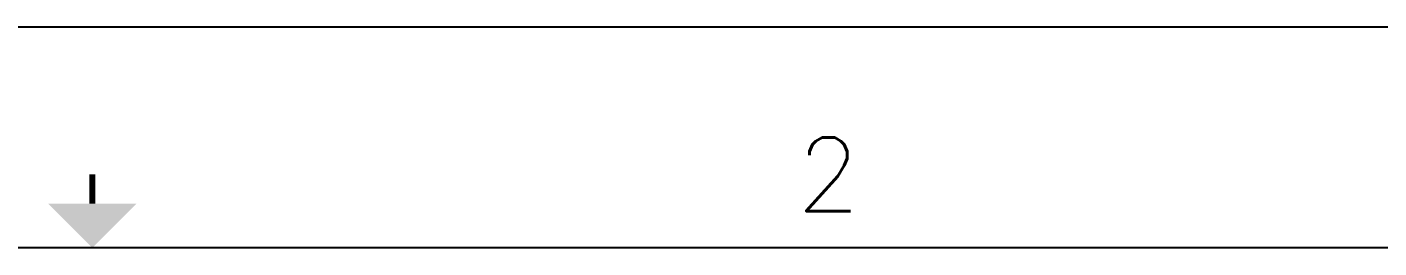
# Model space of a CAD drawing. Header units: inches. Extents: x 3 to 161, y -3 to 114.
# Drawn here: x 81.89 to 115.57, y 108.85 to 114.36 of the extents above; entities that cross this region are included whole.
import ezdxf
from ezdxf.enums import TextEntityAlignment as Align

# ---------------------------------------------------------------- set-up
doc = ezdxf.new("R2010")
doc.units = ezdxf.units.IN
doc.header["$MEASUREMENT"] = 0
doc.layers.add('Title Block', color=7, linetype='Continuous')
doc.layers.add('Viewport', color=7, linetype='Continuous')
doc.styles.add('Roman', font='romans')

# ---------------------------------------------------------------- blocks, each defined once
blk = doc.blocks.new('ANSI_border_C')
at = {"layer": 'Title Block'}
for p, q in [((21, 16), (0, 16)), ((20.5, 15.25), (0.5, 15.25))]:
    blk.add_line(p, q, dxfattribs=at)
at = {"layer": 'Title Block', "const_width": 0.02}
blk.add_lwpolyline([(10.5, 15.5), (10.5, 15.4)], dxfattribs=at)
at = {"layer": 'Title Block'}
blk.add_solid([(10.35, 15.4), (10.65, 15.4), (10.5, 15.25)], dxfattribs=at)
at = {"layer": 'Title Block', "style": 'Roman'}
blk.add_text('2', height=0.25, dxfattribs=at).set_placement((13, 15.5), align=Align.MIDDLE_CENTER)
blk = doc.blocks.new('JIC_border_C')
at = {"xscale": 7.334742009448171, "yscale": 7.334742009448171, "zscale": 7.334742009448171}
blk.add_blockref('ANSI_border_C', (6.5, -3), dxfattribs=at)

msp = doc.modelspace()

# ---------------------------------------------------------------- block references
at = {"layer": 'Viewport'}
msp.add_blockref('JIC_border_C', (0, 0), dxfattribs=at)

doc.saveas('drawing.dxf')
